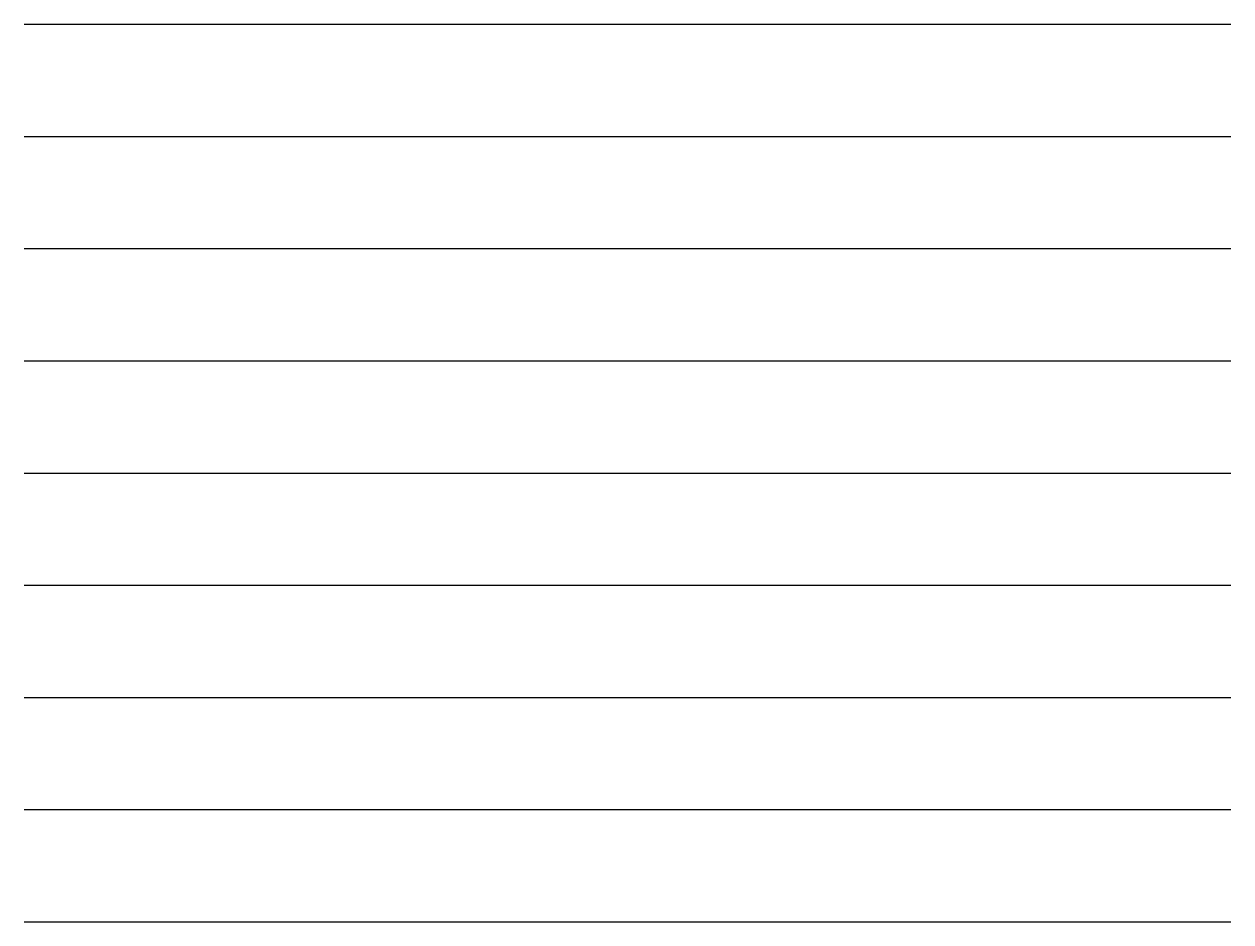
# Model space of a CAD drawing. Extents: x 65 to 495, y 60 to 380.
import ezdxf

# ---------------------------------------------------------------- set-up
doc = ezdxf.new("R2010")
doc.units = 0

msp = doc.modelspace()

# ---------------------------------------------------------------- linework, layer by layer
at = {"layer": 'VectorRunoffRidgeCut', "color": 0}
for points in [[(65, 380), (495, 380)], [(65, 340), (495, 340)], [(65, 300), (495, 300)], [(65, 260), (495, 260)], [(65, 220), (495, 220)], [(65, 180), (495, 180)], [(65, 140), (495, 140)], [(65, 100), (495, 100)], [(65, 60), (495, 60)]]:
    msp.add_lwpolyline(points, dxfattribs=at)

doc.saveas('drawing.dxf')
